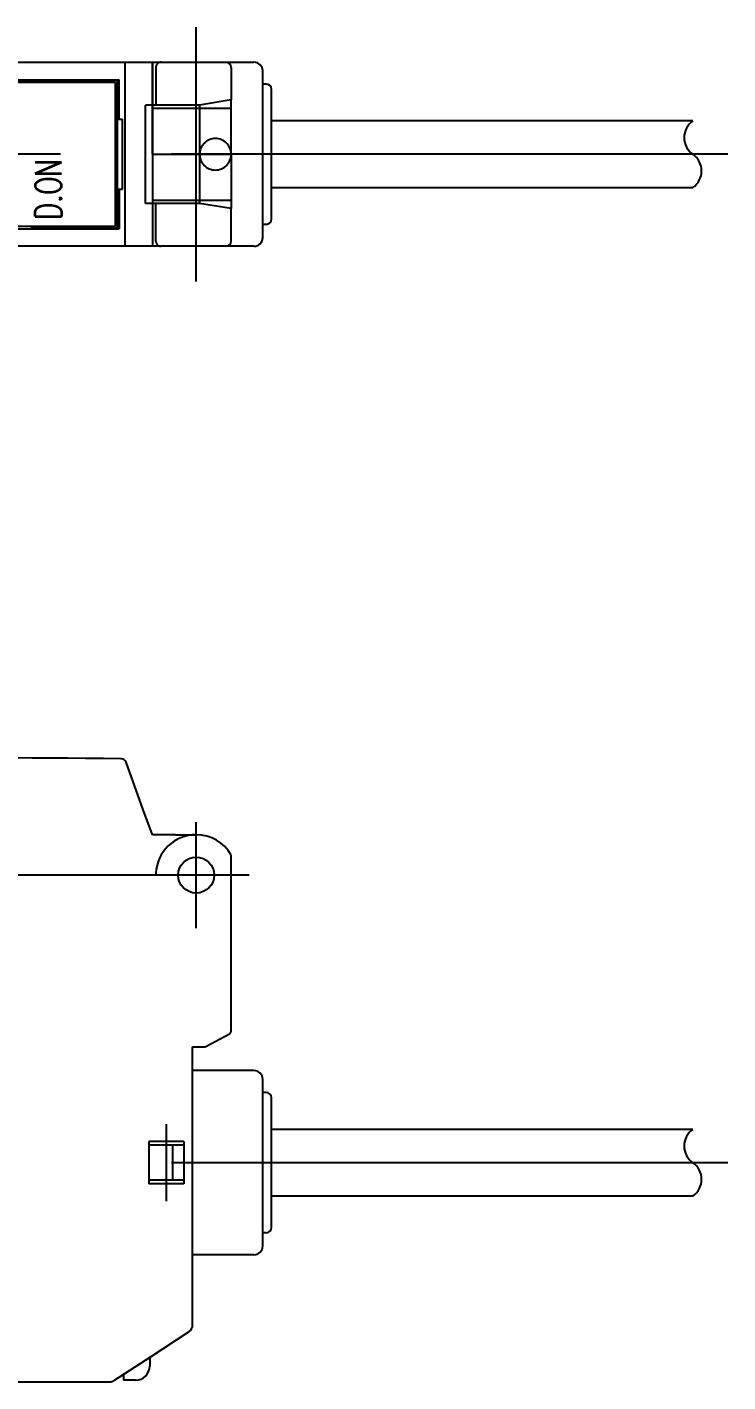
# Model space of a CAD drawing. Header units: millimetres. Extents: x 1 to 181, y 0 to 117.
# Drawn here: x 140.9 to 181, y 40 to 117.2 of the extents above; entities that cross this region are included whole.
import ezdxf

# ---------------------------------------------------------------- set-up
doc = ezdxf.new("R2010")
doc.units = ezdxf.units.MM
doc.linetypes.add('CENTER', pattern=[50.8, 31.75, -6.35, 6.35, -6.35])
doc.linetypes.add('DASHED', pattern=[19.05, 12.7, -6.35])
doc.layers.add('CENTER', color=1, linetype='CENTER')
doc.styles.add('CONVERTER_1', font='txt.shx', dxfattribs={"width": 0.72})

msp = doc.modelspace()

# ---------------------------------------------------------------- linework, layer by layer
at = {"color": 7, "linetype": 'Continuous', "lineweight": -3}
for p, q in [((80.5, 115.25), (153.9, 115.25)), ((146.527, 115.25), (146.527, 104.75)), ((148.1, 115.25), (148.1, 104.75)), ((148.1, 110), (148.1, 115.25)), ((152.6, 114.95), (152.6, 113.1)), ((154.4, 105.25), (154.4, 114.75)), ((154.6, 114), (154.4, 114)), ((154.9, 110), (154.9, 113.7)), ((152.6, 110), (152.6, 113.1)), ((148.1, 112.625), (152.6, 112.625)), ((178.95, 111.9), (154.9, 111.9)), ((148.1, 110), (152.6, 110)), ((152.6, 110), (152.6, 106.9)), ((154.9, 106.3), (154.9, 110)), ((154.9, 108.1), (178.95, 108.1)), ((148.1, 107.375), (152.6, 107.375)), ((152.6, 105.05), (152.6, 106.9)), ((154.6, 106), (154.4, 106)), ((153.9, 104.75), (80.5, 104.75)), ((147.585, 72.614), (146.598, 75.328)), ((148.1, 71.2), (147.585, 72.614)), ((149.413, 71.2), (148.1, 71.2)), ((149.413, 71.2), (150.6, 71.2)), ((152.6, 60.02), (152.6, 70.036)), ((148.3, 68.9), (90.2, 68.9)), ((148.6, 68.9), (148.3, 68.9)), ((151.144, 59.124), (152.494, 59.844)), ((150.4, 57.8), (150.4, 59.1)), ((150.4, 59.1), (151.05, 59.1)), ((150.4, 47.3), (150.4, 57.8)), ((153.9, 57.75), (150.4, 57.75)), ((154.4, 47.75), (154.4, 57.25)), ((154.6, 56.5), (154.4, 56.5)), ((154.9, 52.5), (154.9, 56.2)), ((178.95, 54.4), (154.9, 54.4)), ((147.9, 53.7), (147.9, 53.5)), ((149.9, 53.7), (147.9, 53.7)), ((149.241, 53.5), (147.9, 53.5)), ((147.9, 53.5), (147.9, 51.5)), ((149.9, 53.5), (149.241, 53.5)), ((149.241, 53.5), (149.241, 51.5)), ((149.9, 53.7), (149.9, 53.5)), ((149.9, 53.5), (149.9, 51.5)), ((154.9, 48.8), (154.9, 52.5)), ((149.241, 51.5), (147.9, 51.5)), ((147.9, 51.5), (147.9, 51.3)), ((149.9, 51.3), (147.9, 51.3)), ((149.9, 51.5), (149.241, 51.5)), ((149.9, 51.5), (149.9, 51.3)), ((178.95, 50.6), (154.9, 50.6)), ((154.6, 48.5), (154.4, 48.5)), ((150.4, 43.597), (150.4, 47.3)), ((153.9, 47.25), (150.4, 47.25)), ((150.4, 43.271), (150.4, 43.597)), ((150.173, 42.852), (147.947, 41.4)), ((147.947, 41.4), (145.924, 40.081)), ((147.947, 41.4), (147.947, 40.9)), ((146.447, 40.422), (146.447, 40.1)), ((133.9, 40), (145.651, 40)), ((147.147, 40.1), (146.447, 40.1))]:
    msp.add_line(p, q, dxfattribs=at)
at = {"color": 3, "linetype": 'DASHED', "lineweight": -3}
for p, q in [((148.3, 114.95), (148.3, 112.8)), ((146, 114.1), (91.3, 114.1)), ((133.7, 114.25), (144.5, 114.25)), ((146.1, 114.2), (139.399, 114.2)), ((146, 114.1), (139.399, 114.1)), ((144.5, 114.2), (144.5, 114.25)), ((144.5, 114.25), (146.2, 114.25)), ((146, 105.9), (146, 114.1)), ((146, 105.9), (146, 114.1)), ((146.1, 114.2), (146.1, 111)), ((146.2, 113.55), (146.2, 114.25)), ((146.2, 112), (146.2, 113.55)), ((147.7, 107.2), (147.7, 112.8)), ((148, 112.8), (147.7, 112.8)), ((148.3, 112.8), (148, 112.8)), ((148.6, 112.8), (148.3, 112.8)), ((150.8, 112.8), (148.6, 112.8)), ((152.6, 113.1), (150.8, 112.8)), ((150.8, 112.8), (150.8, 110)), ((146.1, 112), (146.2, 112)), ((146.2, 112), (146.4, 112)), ((146.4, 108), (146.4, 112)), ((146.1, 111), (146.1, 109)), ((150.8, 110), (150.8, 107.2)), ((146.1, 109), (146.1, 105.8)), ((146.1, 108), (146.2, 108)), ((146.2, 108), (146.4, 108)), ((146.2, 108), (146.2, 106.45)), ((148, 107.2), (147.7, 107.2)), ((148.3, 107.2), (148, 107.2)), ((148.3, 105.05), (148.3, 107.2)), ((148.6, 107.2), (148.3, 107.2)), ((150.8, 107.2), (148.6, 107.2)), ((152.6, 106.9), (150.8, 107.2)), ((91.3, 105.9), (146, 105.9)), ((134.501, 105.9), (142.899, 105.9)), ((141.2, 105.9), (141.2, 105.8)), ((142.732, 105.8), (142.732, 105.9)), ((142.899, 105.9), (142.899, 105.8)), ((142.899, 105.9), (146, 105.9)), ((146.2, 106.45), (146.2, 105.75)), ((133.7, 105.75), (144.5, 105.75)), ((141.2, 105.8), (142.732, 105.8)), ((142.732, 105.8), (142.899, 105.8)), ((142.899, 105.8), (146.1, 105.8)), ((144.5, 105.75), (144.5, 105.8)), ((144.5, 105.75), (146.2, 105.75))]:
    msp.add_line(p, q, dxfattribs=at)
at = {"color": 7, "linetype": 'Continuous', "lineweight": -3}
msp.add_circle((150.6, 68.9), 1.025, dxfattribs=at)
at = {"color": 3, "linetype": 'DASHED', "lineweight": -3}
for centre, radius, start, end in [((148.6, 114.95), 0.3, 90, 180), ((151.7, 110), 0.9, 0, 180), ((151.7, 110), 0.9, 180, 0), ((148.6, 105.05), 0.3, 180, 270)]:
    msp.add_arc(centre, radius, start, end, dxfattribs=at)
at = {"color": 7, "linetype": 'Continuous', "lineweight": -3}
for centre, radius, start, end in [((152.3, 114.95), 0.3, 0, 90), ((153.9, 114.75), 0.5, 0, 90), ((154.6, 113.7), 0.3, 0, 90), ((154.6, 106.3), 0.3, 270, 0), ((153.9, 105.25), 0.5, 270, 0), ((152.3, 105.05), 0.3, 270, 0), ((137.922, -574.42), 650, 89.259807, 94.987986), ((146.316, 75.225), 0.3, 20, 89.25981), ((150.6, 68.9), 2.3, 90, 177.50809), ((150.6, 68.9), 2.3, 29.59185, 90), ((150.6, 68.9), 2.3, 177.50809, 180), ((152.4, 60.02), 0.2, 298.07249, 311.40712), ((152.4, 60.02), 0.2, 311.40712, 0), ((151.05, 59.3), 0.2, 270, 298.07249), ((153.9, 57.25), 0.5, 0, 90), ((154.6, 56.2), 0.3, 0, 90), ((154.6, 48.8), 0.3, 270, 0), ((153.9, 47.75), 0.5, 270, 0), ((149.9, 43.271), 0.5, 303.11134, 0), ((147.147, 40.9), 0.8, 270, 0), ((145.651, 40.5), 0.5, 270, 303.11134)]:
    msp.add_arc(centre, radius, start, end, dxfattribs=at)
at = {"color": 3, "linetype": 'Continuous', "lineweight": -2}
for centre, start, end in [((179.602, 110.95), 124.48292, 235.51708), ((178.297, 109.05), 304.48292, 55.51708), ((179.602, 53.45), 124.48292, 235.51708), ((178.297, 51.55), 304.48292, 55.51708)]:
    msp.add_arc(centre, 1.153, start, end, dxfattribs=at)
at = {"layer": 'CENTER', "color": 1, "linetype": 'CENTER', "lineweight": -3}
for p, q in [((150.6, 102.75), (150.6, 117.25)), ((180.95, 110), (72, 110)), ((150.6, 65.875), (150.6, 71.925)), ((153.625, 68.9), (147.575, 68.9)), ((148.9, 50.3), (148.9, 54.7)), ((180.95, 52.5), (148.4, 52.5))]:
    msp.add_line(p, q, dxfattribs=at)

# ---------------------------------------------------------------- texts
at = {"color": 3, "linetype": 'DASHED', "lineweight": -3, "insert": (142.167, 108), "char_height": 1.5, "attachment_point": 5, "rotation": 90, "style": 'CONVERTER_1'}
msp.add_mtext_dynamic_manual_height_columns('D.ON', width=3.06046, gutter_width=15, heights=[0], dxfattribs=at)

doc.saveas('drawing.dxf')
